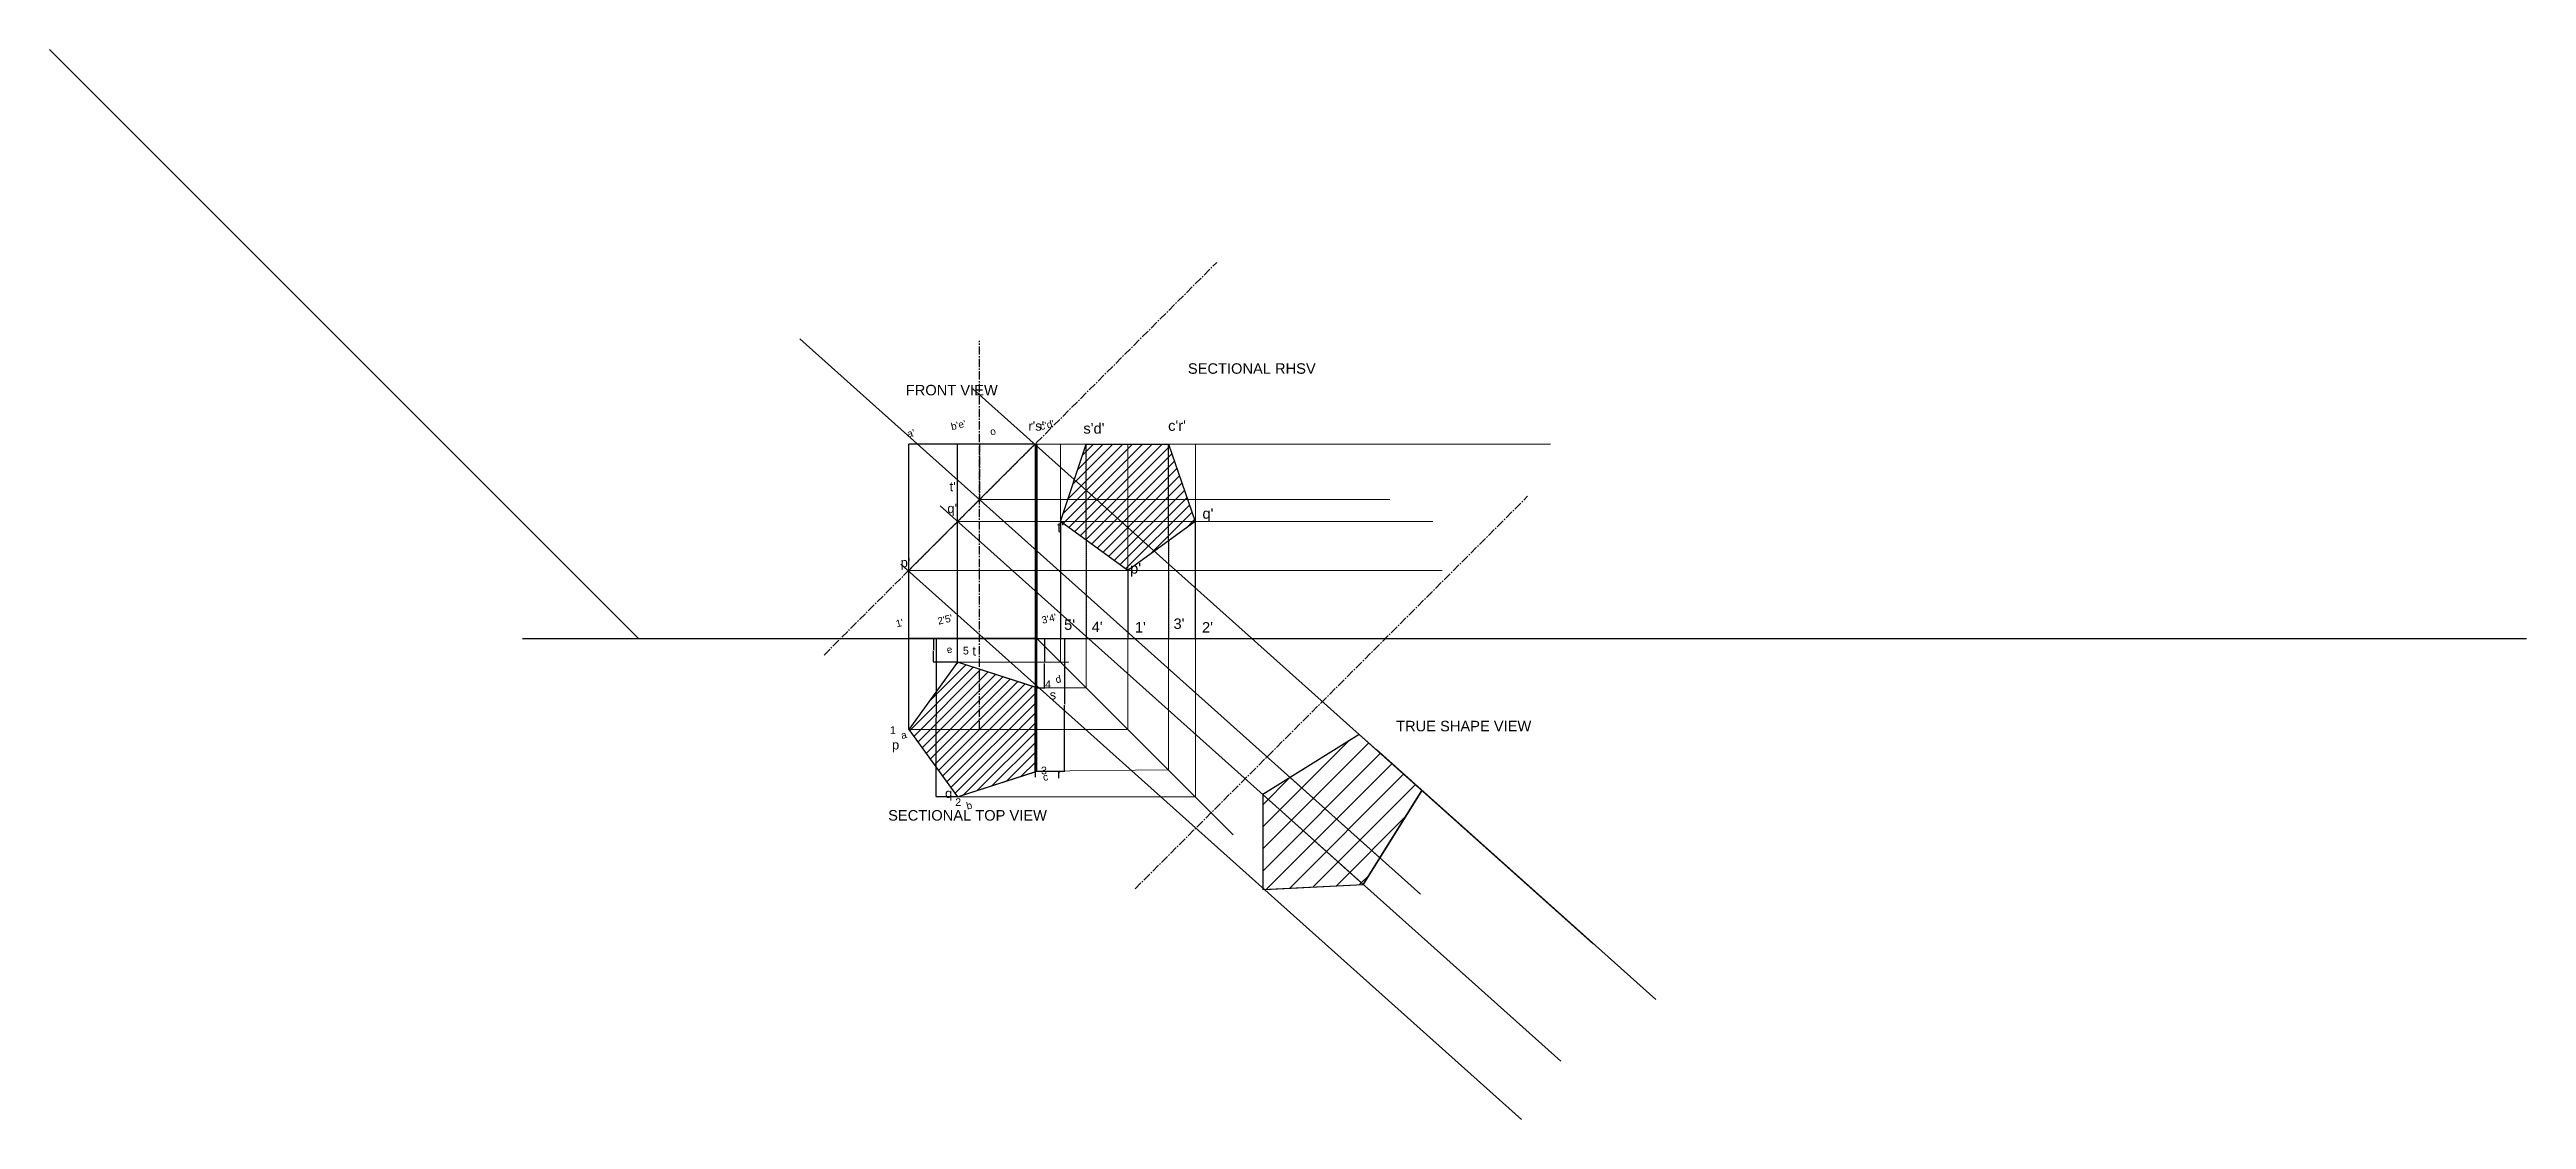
# Model space of a CAD drawing. Header units: inches. Extents: x 36 to 928, y 8 to 394.
import ezdxf

# ---------------------------------------------------------------- set-up
doc = ezdxf.new("R2010")
doc.units = ezdxf.units.IN
doc.header["$MEASUREMENT"] = 0
doc.linetypes.add('CENTER2', pattern=[1.125, 0.75, -0.125, 0.125, -0.125])
doc.linetypes.add('HIDDEN2', pattern=[0.1875, 0.125, -0.0625])
doc.styles.get("Standard").update_dxf_attribs({"font": 'arial.ttf'})
doc.dimstyles.get("Standard").update_dxf_attribs({"dimtxt": 0.18, "dimasz": 0.18, "dimexe": 0.18, "dimexo": 0.0625, "dimgap": 0.09, "dimtad": 0, "dimtih": 1, "dimtoh": 1, "dimdec": 4, "dimzin": 0, "dimdsep": 46, "dimtxsty": 'Standard', "dimcen": 0.09, "dimadec": 0, "dimazin": 0, "dimtfac": 1, "dimtdec": 4, "dimtofl": 0, "dimtmove": 0, "dimatfit": 3, "dimfxl": 1, "dimtolj": 1, "dimtzin": 0, "dimarcsym": 0})

# ---------------------------------------------------------------- blocks, each defined once
blk = doc.blocks.new('*D6')
at = {"color": 0, "lineweight": -2, "ltscale": 4, "transparency": 16777216}
for p, q in [((391.45, 181.61), (394.29, 181.61)), ((394.11, 181.43), (394.11, 172.9)), ((394.11, 164.01), (394.11, 172.53)), ((391.45, 163.83), (394.29, 163.83))]:
    blk.add_line(p, q, dxfattribs=at)
at = {"color": 0, "ltscale": 4, "transparency": 16777216}
for points in [[(394.08, 181.43), (394.14, 181.43), (394.11, 181.61)], [(394.08, 164.01), (394.14, 164.01), (394.11, 163.83)]]:
    blk.add_solid(points, dxfattribs=at)
at = {"layer": 'Defpoints', "color": 0, "ltscale": 4, "transparency": 16777216}
for p in [(391.39, 181.61), (391.39, 163.83), (394.11, 163.83)]:
    blk.add_point(p, dxfattribs=at)
at = {"color": 0, "lineweight": 9, "ltscale": 4, "transparency": 16777216, "insert": (394.11, 172.72), "char_height": 0.18, "attachment_point": 5}
blk.add_mtext('\\A1;17.7783', dxfattribs=at)
blk = doc.blocks.new('*D7')
at = {"color": 0, "lineweight": -2, "ltscale": 4, "transparency": 16777216}
for p, q in [((391.45, 181.61), (401.47, 181.61)), ((401.29, 181.43), (401.29, 157.9)), ((401.29, 134.01), (401.29, 157.53)), ((391.45, 133.83), (401.47, 133.83))]:
    blk.add_line(p, q, dxfattribs=at)
at = {"color": 0, "ltscale": 4, "transparency": 16777216}
for points in [[(401.26, 181.43), (401.32, 181.43), (401.29, 181.61)], [(401.26, 134.01), (401.32, 134.01), (401.29, 133.83)]]:
    blk.add_solid(points, dxfattribs=at)
at = {"layer": 'Defpoints', "color": 0, "ltscale": 4, "transparency": 16777216}
for p in [(391.39, 181.61), (391.39, 133.83), (401.29, 133.83)]:
    blk.add_point(p, dxfattribs=at)
at = {"color": 0, "lineweight": 9, "ltscale": 4, "transparency": 16777216, "insert": (401.29, 157.72), "char_height": 0.18, "attachment_point": 5}
blk.add_mtext('\\A1;47.7783', dxfattribs=at)
blk = doc.blocks.new('*D8')
at = {"color": 0, "lineweight": -2, "ltscale": 4, "transparency": 16777216}
for p, q in [((362.79, 181.61), (354.03, 181.61)), ((354.21, 181.43), (354.21, 177.53)), ((362.79, 173.1), (354.03, 173.1)), ((354.21, 173.28), (354.21, 177.17))]:
    blk.add_line(p, q, dxfattribs=at)
at = {"color": 0, "ltscale": 4, "transparency": 16777216}
for points in [[(354.18, 181.43), (354.24, 181.43), (354.21, 181.61)], [(354.18, 173.28), (354.24, 173.28), (354.21, 173.1)]]:
    blk.add_solid(points, dxfattribs=at)
at = {"layer": 'Defpoints', "color": 0, "ltscale": 4, "transparency": 16777216}
for p in [(362.85, 181.61), (354.21, 173.1), (362.85, 173.1)]:
    blk.add_point(p, dxfattribs=at)
at = {"color": 0, "lineweight": 9, "ltscale": 4, "transparency": 16777216, "insert": (354.21, 177.35), "char_height": 0.18, "attachment_point": 5}
blk.add_mtext('\\A1;8.5078', dxfattribs=at)
blk = doc.blocks.new('*D9')
at = {"color": 0, "lineweight": -2, "ltscale": 4, "transparency": 16777216}
for p, q in [((362.79, 181.61), (354.96, 181.61)), ((355.14, 181.43), (355.14, 153.26)), ((355.14, 124.74), (355.14, 152.9)), ((362.79, 124.56), (354.96, 124.56))]:
    blk.add_line(p, q, dxfattribs=at)
at = {"color": 0, "ltscale": 4, "transparency": 16777216}
for points in [[(355.11, 181.43), (355.17, 181.43), (355.14, 181.61)], [(355.11, 124.74), (355.17, 124.74), (355.14, 124.56)]]:
    blk.add_solid(points, dxfattribs=at)
at = {"layer": 'Defpoints', "color": 0, "ltscale": 4, "transparency": 16777216}
for p in [(362.85, 181.61), (355.14, 124.56), (362.85, 124.56)]:
    blk.add_point(p, dxfattribs=at)
at = {"color": 0, "lineweight": 9, "ltscale": 4, "transparency": 16777216, "insert": (355.14, 153.08), "char_height": 0.18, "attachment_point": 5}
blk.add_mtext('\\A1;57.0488', dxfattribs=at)

msp = doc.modelspace()

# ---------------------------------------------------------------- hatches: boundary and pattern name
at = {"linetype": 'HIDDEN2', "lineweight": 30, "ltscale": 4, "true_color": 0xffffff}
h = msp.add_hatch(dxfattribs=at)
h.set_pattern_fill('ANSI31', scale=20)
h.set_pattern_definition([(45, (154.352, 216.9578), (-1.767767, 1.767767), [])])
h.paths.add_polyline_path([(424.17323, 231.60956), (409.19239, 231.60956), (409.19239, 223.72359), (424.17281, 223.72359)])
h.paths.add_polyline_path([(424.17429, 251.60503), (409.19239, 251.60503), (409.19239, 231.60956), (424.17323, 231.60956)])
h.paths.add_polyline_path([(438.76503, 231.60956), (424.17323, 231.60956), (424.17281, 223.72359), (438.76503, 223.72359)])
h.paths.add_polyline_path([(438.76503, 223.72359), (424.17281, 223.72359), (424.17188, 206.09004), (438.76503, 216.70172)])
h.paths.add_polyline_path([(424.17281, 223.72359), (409.19239, 223.72359), (409.19239, 216.97003), (424.17188, 206.09004)])
h.paths.add_polyline_path([(409.19239, 231.60956), (402.52405, 231.60956), (399.89415, 223.72359), (409.19239, 223.72359)])
h.paths.add_polyline_path([(409.19239, 223.72359), (399.89415, 223.72359), (409.19239, 216.97003)])
h.paths.add_polyline_path([(448.4215, 223.72359), (438.76503, 223.72359), (438.76503, 216.70172)])
h.paths.add_polyline_path([(445.69027, 231.60956), (438.76503, 231.60956), (438.76503, 223.72359), (448.4215, 223.72359)])
h.paths.add_polyline_path([(438.76503, 251.60503), (438.76503, 231.60956), (445.69027, 231.60956)])
h.paths.add_polyline_path([(438.76503, 251.60503), (424.17429, 251.60503), (424.17323, 231.60956), (438.76503, 231.60956)])
h.paths.add_polyline_path([(409.19239, 251.60503), (402.52405, 231.60956), (409.19239, 231.60956)])
at = {"lineweight": 30, "ltscale": 4, "true_color": 0xffffff}
h = msp.add_hatch(dxfattribs=at)
h.set_pattern_fill('ANSI31', scale=20)
h.set_pattern_definition([(45, (362.706, 144.2945), (-1.76777, 1.76777), [])])
h.paths.add_polyline_path([(390.73609, 164.038), (362.85465, 173.09723), (345.22109, 148.82672), (362.85465, 124.55621), (390.73609, 133.61544)])
h = msp.add_hatch(dxfattribs=at)
h.set_pattern_fill('ANSI31', scale=45)
h.set_pattern_definition([(45, (154.352, 216.958), (-3.977476, 3.977476), [])])
h.paths.add_polyline_path([(482.60957, 131.54204), (472.74539, 125.39831), (508.91908, 93.03173), (514.92207, 102.63028)])
h.paths.add_polyline_path([(530.03929, 126.80215), (507.45036, 147.0137), (482.60957, 131.54204), (514.92207, 102.63028)])
h.paths.add_polyline_path([(472.74539, 125.39831), (472.74539, 91.75445), (473.33372, 91.22804), (508.91908, 93.03173)])

# ---------------------------------------------------------------- linework, layer by layer
at = {"color": 242, "lineweight": 9, "ltscale": 4, "true_color": 0xcd2027}
for p, q in [((247.90905, 181.60503), (35.77702, 393.73707)), ((305.98863, 289.57448), (529.55903, 89.53379)), ((368.31477, 271.50595), (591.88516, 71.46526)), ((356.51862, 229.39279), (580.08901, 29.35209)), ((342.40254, 208.37935), (565.97293, 8.33865)), ((614.30648, 51.56434), (513.6998, 141.58265))]:
    msp.add_line(p, q, dxfattribs=at)
at = {"color": 30, "linetype": 'CENTER2', "ltscale": 4, "true_color": 0xf26722}
for p, q in [((314.77409, 175.64303), (456.19544, 317.06439)), ((370.74061, 251.60503), (370.73609, 231.60504)), ((426.74168, 91.39692), (568.16304, 232.81827))]:
    msp.add_line(p, q, dxfattribs=at)
at = {"color": 7, "linetype": 'CENTER2', "ltscale": 4, "true_color": 0xffffff}
msp.add_line((370.74061, 148.82672), (370.74061, 288.82672), dxfattribs=at)
at = {"color": 7, "linetype": 'ByBlock', "ltscale": 4, "true_color": 0xffffff}
for p, q in [((345.22109, 181.60503), (345.22109, 251.60503)), ((391.38634, 251.60503), (345.22109, 251.60503)), ((362.85465, 181.60503), (362.85465, 251.60503)), ((391.38634, 181.60503), (391.38634, 251.60503))]:
    msp.add_line(p, q, dxfattribs=at)
at = {"color": 7, "linetype": 'CENTER2', "lineweight": 30, "ltscale": 4, "true_color": 0xffffff}
msp.add_line((345.22109, 206.09004), (390.73609, 251.60503), dxfattribs=at)
at = {"color": 2, "ltscale": 4}
msp.add_line((390.73609, 251.60503), (390.73609, 131.60503), dxfattribs=at)
at = {"color": 7, "lineweight": 30, "ltscale": 4, "true_color": 0xffffff}
for p, q in [((390.73609, 251.60503), (391.38634, 251.60503)), ((391.38634, 251.60503), (391.38634, 181.60503)), ((399.89415, 223.72359), (409.19239, 251.60503)), ((409.19239, 251.60503), (438.76503, 251.60503)), ((438.76503, 251.60503), (448.4215, 223.72359)), ((424.17188, 206.09004), (399.89415, 223.72359)), ((399.89415, 223.72359), (399.89415, 181.60503)), ((448.4215, 223.72359), (424.17188, 206.09004)), ((448.49485, 181.60503), (448.51246, 223.72359)), ((345.22109, 181.60503), (345.22109, 206.09004)), ((424.17188, 206.09004), (424.17058, 181.60503)), ((391.38634, 181.60503), (345.22109, 181.60503)), ((399.89415, 181.60503), (448.49485, 181.60503)), ((507.45036, 147.0137), (472.74539, 125.39831)), ((507.45036, 147.0137), (529.88713, 127.09896)), ((472.74539, 125.39831), (472.74539, 91.19822)), ((530.03929, 126.80215), (508.91908, 93.03173)), ((472.74539, 91.19822), (508.91908, 93.03173))]:
    msp.add_line(p, q, dxfattribs=at)
at = {"color": 219, "lineweight": 9, "ltscale": 4, "true_color": 0x642165}
for p, q in [((391.38634, 251.60503), (576.42004, 251.60503)), ((362.85465, 223.72359), (533.98835, 223.72359)), ((370.74061, 231.60956), (518.52283, 231.60956)), ((345.22109, 206.09004), (537.38322, 206.09004))]:
    msp.add_line(p, q, dxfattribs=at)
at = {"color": 30, "lineweight": 9, "ltscale": 4, "true_color": 0xf8991e}
for p, q in [((399.89415, 173.09723), (399.89415, 251.60503)), ((409.19239, 163.79899), (409.19239, 251.60503)), ((424.16884, 148.82254), (424.17429, 251.60503)), ((438.76503, 134.22634), (438.76503, 251.60503)), ((448.47097, 124.5204), (448.52413, 251.60503)), ((391.38634, 133.82672), (438.76503, 134.22634))]:
    msp.add_line(p, q, dxfattribs=at)
at = {"color": 7, "linetype": 'HIDDEN2', "lineweight": 30, "ltscale": 4, "true_color": 0xffffff}
for p, q in [((409.19239, 216.97003), (409.19239, 251.60503)), ((438.76503, 216.70172), (438.76503, 251.60503)), ((409.19239, 216.97003), (409.19239, 181.60503)), ((438.76503, 216.70172), (438.76503, 181.60503))]:
    msp.add_line(p, q, dxfattribs=at)
msp.add_line((206.07997, 181.60503), (927.9175, 181.60503))
at = {"color": 240, "true_color": 0xed1f24}
for p, q in [((345.22109, 148.82672), (345.22109, 181.60503)), ((362.85465, 173.09723), (362.85465, 181.60503)), ((391.38634, 163.82672), (391.38634, 181.60503))]:
    msp.add_line(p, q, dxfattribs=at)
at = {"color": 2, "lineweight": 9, "ltscale": 4, "true_color": 0xf1eb1f}
for p, q in [((391.38634, 181.60503), (462.09702, 110.89436)), ((362.85465, 173.09723), (402.85465, 173.09723)), ((391.38634, 163.82672), (409.19239, 163.79899)), ((345.22109, 148.82672), (424.16884, 148.82254)), ((362.85465, 124.55621), (448.47097, 124.5204))]:
    msp.add_line(p, q, dxfattribs=at)
at = {"lineweight": 30}
msp.add_lwpolyline([(391.38634, 133.82672), (391.38634, 163.82672), (362.85465, 173.09723), (345.22109, 148.82672), (362.85465, 124.55621)], close=True, dxfattribs=at)
at = {"color": 7, "lineweight": 30, "ltscale": 4, "true_color": 0xffffff}
for points in [[(390.73609, 164.038), (362.85465, 173.09723), (345.22109, 148.82672), (362.85465, 124.55621), (390.73609, 133.61544)], [(530.03929, 126.80215), (507.45036, 147.0137), (482.60957, 131.54204), (514.92207, 102.63028)], [(482.60957, 131.54204), (472.74539, 125.39831), (508.91908, 93.03173), (514.92207, 102.63028)], [(472.74539, 125.39831), (472.74539, 91.75445), (473.33372, 91.22804), (508.91908, 93.03173)]]:
    msp.add_lwpolyline(points, close=True, dxfattribs=at)

# ---------------------------------------------------------------- texts
for s, height, p in [('SECTIONAL RHSV', 3.7785626, (445.79276, 276.94404)), ('FRONT VIEW', 3.778563, (344.18218, 269.17452)), ("r's'", 3.354907, (388.3465, 256.45488)), ("s'd'", 3.778563, (408.15136, 255.3836)), ("c'r'", 3.778563, (438.66963, 256.37251)), ("t'", 3.354907, (359.95314, 234.63304)), ("q'", 3.354907, (359.13874, 226.76227)), ("t'", 3.778563, (398.72235, 219.76406)), ("q'", 3.778563, (451.0419, 224.72734)), ("p'", 3.354907, (342.3266, 207.2591)), ("p'", 3.778563, (424.97765, 204.94911)), ("5'", 3.778563, (401.20564, 184.69777)), ("4'", 3.778563, (411.13879, 183.87074)), ("1'", 3.778563, (426.70073, 183.70533)), ("3'", 3.778563, (440.60715, 185.02859)), ("2'", 3.778563, (450.87141, 183.70533)), ('t', 3.35491, (368.14353, 175.4413)), ('s', 3.35491, (395.99087, 159.62047)), ('TRUE SHAPE VIEW', 3.7785626, (520.78912, 148.15492)), ('p', 3.35491, (339.20415, 141.61745)), ('r', 3.35491, (398.721, 131.25208)), ('q', 3.35491, (358.31507, 124.15998)), ('SECTIONAL TOP VIEW', 3.7785626, (337.82941, 115.99587))]:
    msp.add_text(s, height=height, dxfattribs=at).set_placement(p)
at = {"color": 7, "linetype": 'ByBlock', "ltscale": 4, "true_color": 0xffffff}
for s, height, p in [("b'e'", 2.589482, (360.7847, 256.61763)), ("c'd'", 2.589482, (392.81065, 256.61763)), ("a'", 2.589482, (345.02554, 253.9629)), ('o', 2.58948, (374.87612, 254.69776)), ("1'", 2.589482, (340.9286, 185.58252)), ("2'5'", 2.589482, (355.9808, 186.54246)), ("3'4'", 2.589482, (393.45117, 186.86243)), ('e', 2.58948, (359.21717, 176.1248)), ('d', 2.58948, (398.44157, 165.43664)), ('a', 2.58948, (342.77135, 145.34046)), ('c', 2.58948, (393.8852, 130.20531)), ('b', 2.58948, (366.34888, 119.91301))]:
    msp.add_text(s, height=height, rotation=13.51497901, dxfattribs=at).set_placement(p)
for s, p in [('5', (364.7441, 175.83246)), ('4', (394.33891, 163.71109)), ('1', (338.45804, 147.18196)), ('3', (392.86835, 132.67306)), ('2', (361.98682, 121.28632))]:
    msp.add_text(s, height=2.75485).set_placement(p)

# ---------------------------------------------------------------- dimensions: what is measured, and where the dimension line sits
at = {"color": 1, "lineweight": 9, "ltscale": 4}
for base, p2, picture, middle in [((354.20545, 173.09723), (362.85465, 173.09723), '*D8', (354.20545, 177.35113)), ((355.14074, 124.55621), (362.85465, 124.55621), '*D9', (355.14074, 153.08062))]:
    dim = msp.add_linear_dim(base=base, p1=(362.85465, 181.60503), p2=p2, angle=90, dimstyle='Standard', dxfattribs=at)
    dim.commit()
    dim.dimension.update_dxf_attribs({"geometry": picture, "text_midpoint": middle})
at = {"color": 242, "lineweight": 9, "ltscale": 4, "true_color": 0xcd2027}
for base, p2, picture, middle in [((394.11425, 163.82672), (391.38634, 163.82672), '*D6', (394.11425, 172.71588)), ((401.28649, 133.82672), (391.38634, 133.82672), '*D7', (401.28649, 157.71588))]:
    dim = msp.add_linear_dim(base=base, p1=(391.38634, 181.60503), p2=p2, angle=90, dimstyle='Standard', dxfattribs=at)
    dim.commit()
    dim.dimension.update_dxf_attribs({"geometry": picture, "text_midpoint": middle})

doc.saveas('drawing.dxf')
